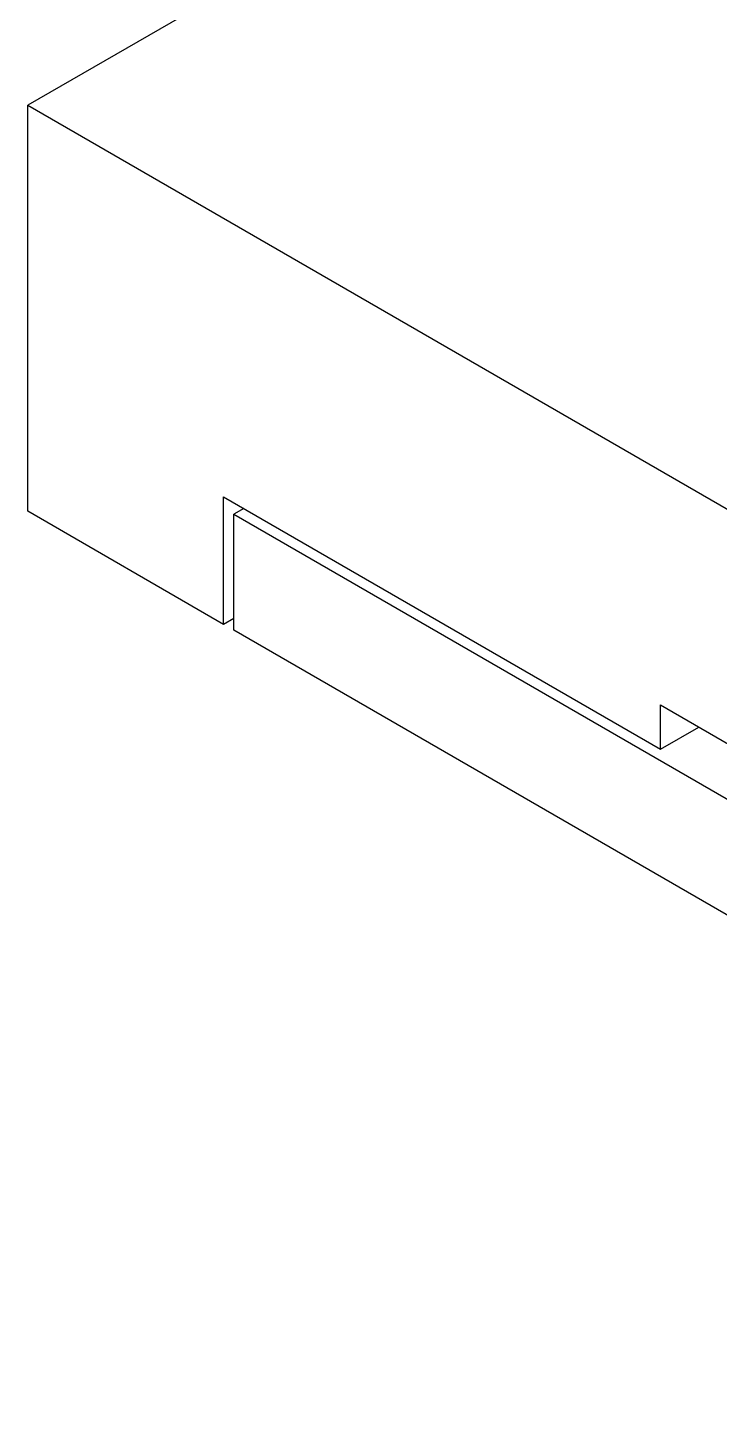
# Model space of a CAD drawing. Header units: millimetres. Extents: x 101 to 3000, y 150 to 4305.
# Drawn here: x 1897.9 to 1927.1, y 1356.8 to 1415.6 of the extents above; entities that cross this region are included whole.
import ezdxf

# ---------------------------------------------------------------- set-up
doc = ezdxf.new("R2010")
doc.units = ezdxf.units.MM
doc.header["$LTSCALE"] = 15
doc.layers.add('_Sichtbarkanten', color=7, linetype='Continuous', lineweight=25)

msp = doc.modelspace()

# ---------------------------------------------------------------- linework, layer by layer
at = {"layer": '_Sichtbarkanten'}
for p, q in [((1944.571, 1439.231), (1897.902, 1412.287)), ((1897.902, 1395.14), (1897.902, 1412.287)), ((1897.902, 1412.287), (2407.019, 1118.348)), ((1906.175, 1395.753), (1924.63, 1385.097)), ((1906.175, 1390.364), (1906.175, 1395.753)), ((1907.023, 1395.263), (1906.599, 1395.018)), ((1906.175, 1390.364), (1897.902, 1395.14)), ((1906.599, 1395.018), (2129.345, 1266.415)), ((1906.599, 1390.119), (1906.599, 1395.018)), ((1906.599, 1390.609), (1906.175, 1390.364)), ((2129.345, 1261.516), (1906.599, 1390.119)), ((1924.63, 1385.097), (1924.63, 1386.959)), ((1924.63, 1386.959), (1951.783, 1371.282)), ((1924.63, 1385.097), (1926.243, 1386.028))]:
    msp.add_line(p, q, dxfattribs=at)

doc.saveas('drawing.dxf')
